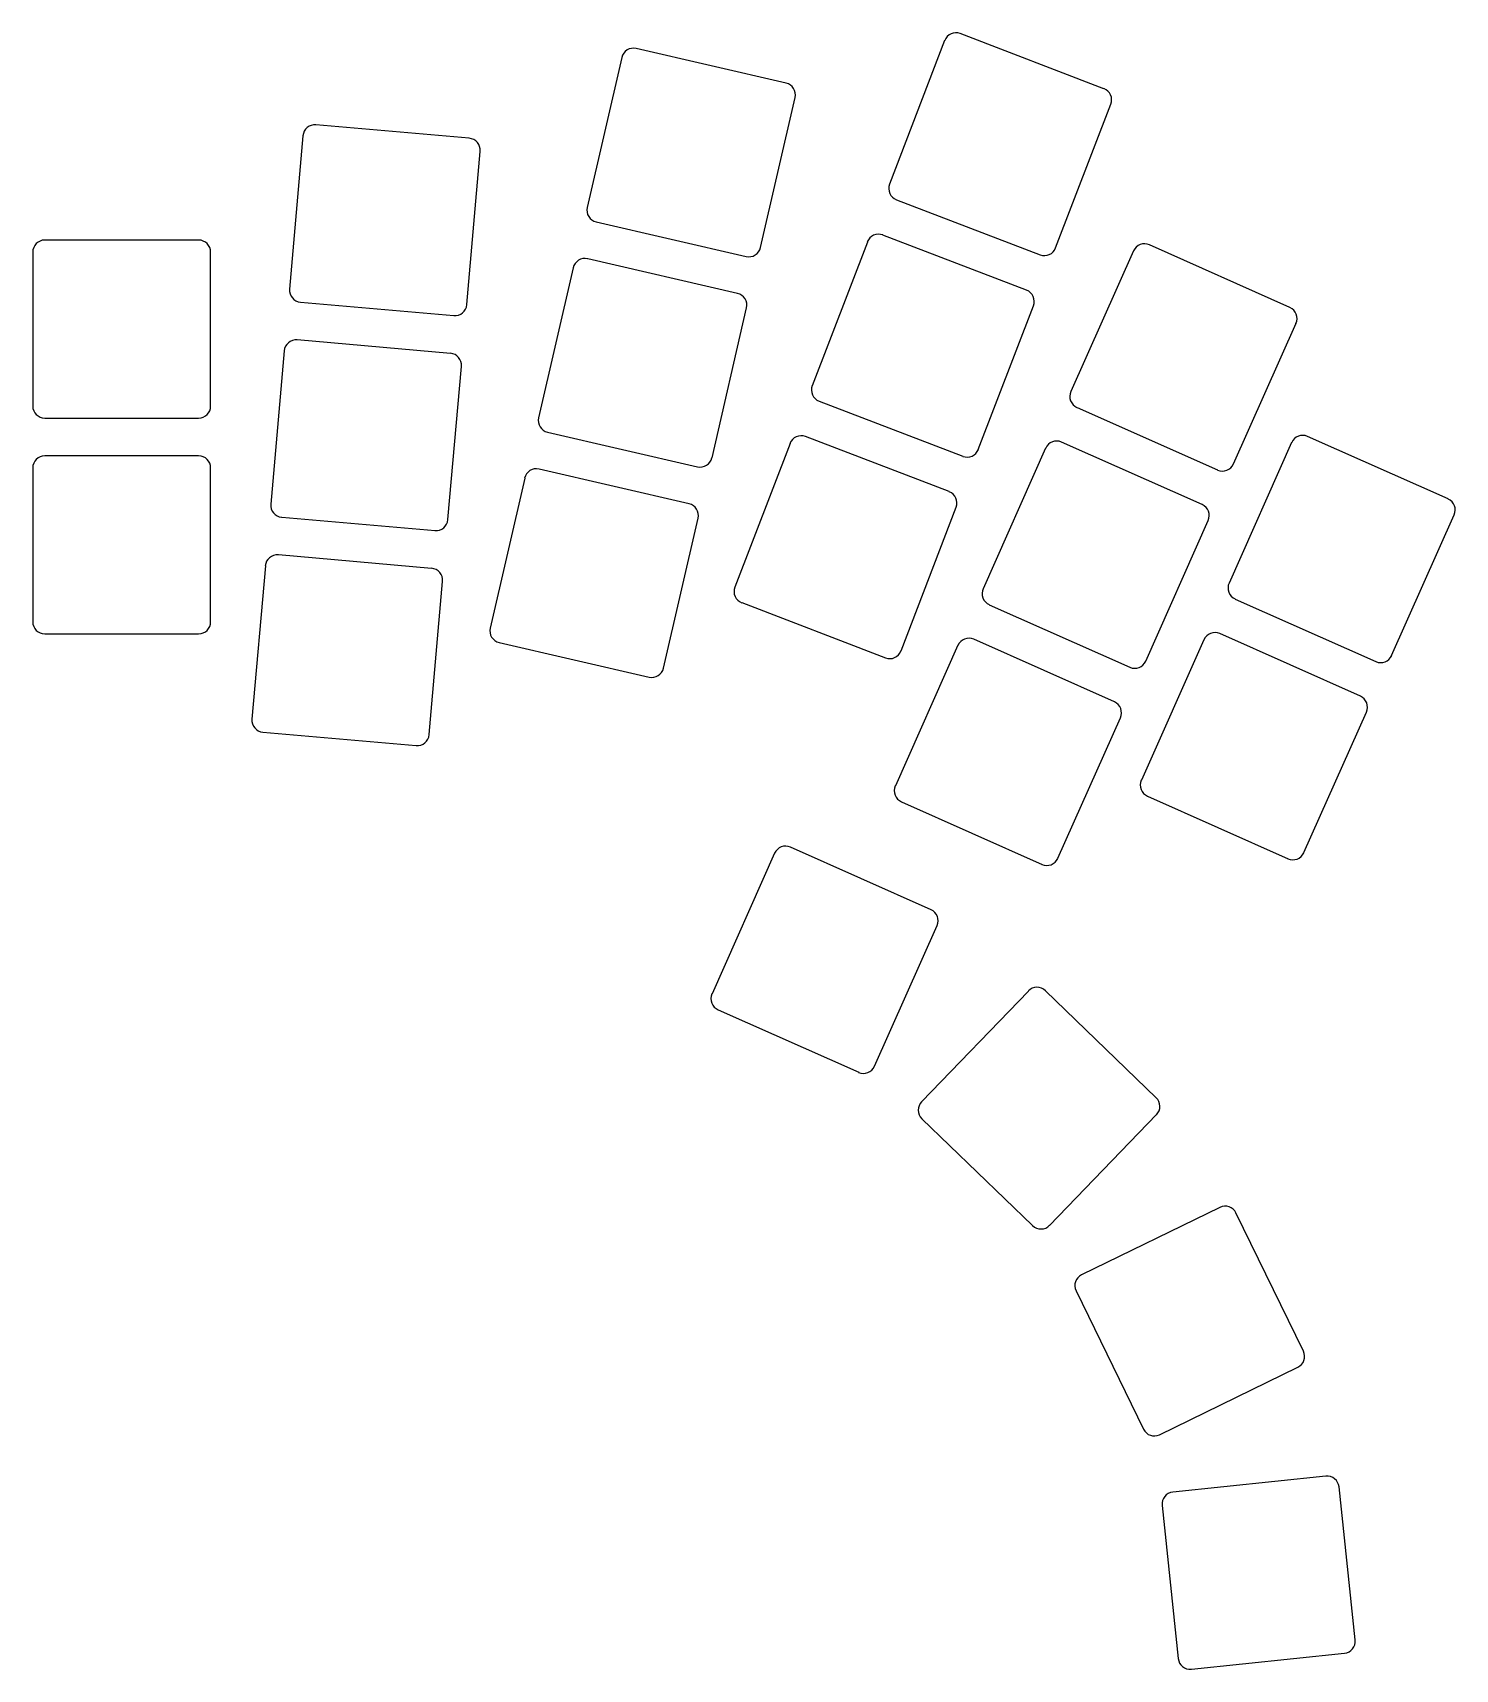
# Model space of a CAD drawing. Header units: millimetres. Extents: x 93 to 211, y -176 to -39.
import ezdxf

# ---------------------------------------------------------------- set-up
doc = ezdxf.new("R2010")
doc.units = ezdxf.units.MM

msp = doc.modelspace()

# ---------------------------------------------------------------- linework, layer by layer
for p, q in [((155.27, -43.64), (142.8, -40.76)), ((168.45, -40.1), (163.87, -52.05)), ((181.7, -44.11), (169.75, -39.52)), ((141.6, -41.51), (138.72, -53.98)), ((153.14, -57.31), (156.02, -44.84)), ((177.68, -57.35), (182.27, -45.4)), ((128.91, -48.23), (116.16, -47.12)), ((115.08, -48.03), (113.96, -60.78)), ((128.7, -62.07), (129.82, -49.32)), ((164.44, -53.34), (176.39, -57.93)), ((139.47, -55.18), (151.94, -58.06)), ((106.4, -56.7), (93.6, -56.7)), ((162.02, -56.86), (157.43, -68.81)), ((175.26, -60.87), (163.31, -56.28)), ((197.17, -62.3), (185.48, -57.1)), ((92.6, -57.7), (92.6, -70.5)), ((107.4, -70.5), (107.4, -57.7)), ((151.23, -61.13), (138.76, -58.25)), ((184.16, -57.6), (178.95, -69.3)), ((137.56, -59), (134.68, -71.47)), ((114.87, -61.86), (127.62, -62.98)), ((149.1, -74.8), (151.98, -62.33)), ((171.25, -74.11), (175.84, -62.16)), ((192.47, -75.32), (197.68, -63.62)), ((127.35, -66.12), (114.6, -65)), ((113.51, -65.91), (112.4, -78.66)), ((127.14, -79.95), (128.26, -67.2)), ((158.01, -70.1), (169.96, -74.68)), ((179.46, -70.62), (191.15, -75.82)), ((93.6, -71.5), (106.4, -71.5)), ((135.43, -72.67), (147.9, -75.55)), ((168.83, -77.62), (156.88, -73.04)), ((210.33, -78.23), (198.63, -73.03)), ((106.4, -74.65), (93.6, -74.65)), ((155.59, -73.61), (151, -85.56)), ((176.85, -74), (171.65, -85.7)), ((189.87, -78.7), (178.18, -73.5)), ((197.31, -73.53), (192.11, -85.23)), ((92.6, -75.65), (92.6, -88.45)), ((107.4, -88.45), (107.4, -75.65)), ((147.19, -78.62), (134.72, -75.74)), ((133.52, -76.49), (130.64, -88.96)), ((164.82, -90.87), (169.4, -78.92)), ((113.31, -79.74), (126.06, -80.86)), ((145.06, -92.29), (147.94, -79.82)), ((185.17, -91.71), (190.38, -80.02)), ((205.63, -91.25), (210.83, -79.55)), ((125.78, -84), (113.03, -82.88)), ((111.95, -83.79), (110.83, -96.54)), ((125.58, -97.83), (126.69, -85.08)), ((151.58, -86.85), (163.53, -91.44)), ((172.16, -87.02), (183.85, -92.22)), ((192.62, -86.55), (204.31, -91.75)), ((93.6, -89.45), (106.4, -89.45)), ((203.03, -94.63), (191.33, -89.42)), ((131.39, -90.16), (143.86, -93.04)), ((169.55, -90.4), (164.35, -102.09)), ((182.57, -95.1), (170.87, -89.89)), ((190.01, -89.93), (184.81, -101.62)), ((177.87, -108.11), (183.07, -96.42)), ((198.33, -107.64), (203.53, -95.95)), ((111.74, -97.63), (124.49, -98.74)), ((164.85, -103.41), (176.55, -108.62)), ((185.31, -102.94), (197.01, -108.15)), ((167.32, -112.39), (155.62, -107.18)), ((154.3, -107.69), (149.1, -119.38)), ((162.62, -125.4), (167.82, -113.71)), ((175.42, -119.15), (166.53, -128.36)), ((186.04, -128.02), (176.83, -119.13)), ((149.6, -120.71), (161.3, -125.91)), ((166.55, -129.77), (175.76, -138.66)), ((177.17, -138.64), (186.07, -129.43)), ((191.35, -137.14), (179.84, -142.75)), ((198.29, -149.1), (192.68, -137.6)), ((179.38, -144.09), (184.99, -155.59)), ((186.33, -156.05), (197.83, -150.44)), ((200.16, -159.49), (187.43, -160.83)), ((202.59, -173.11), (201.26, -160.38)), ((186.54, -161.93), (187.87, -174.66)), ((188.97, -175.55), (201.7, -174.21))]:
    msp.add_line(p, q)
for centre, start, end in [((169.39, -40.46), 69, 159), ((142.57, -41.74), 77, 167), ((155.04, -44.62), 347, 77), ((181.34, -45.04), 339, 69), ((116.07, -48.11), 85, 175), ((128.82, -49.23), 355, 85), ((164.8, -52.41), 159, 249), ((139.69, -54.21), 167, 257), ((93.6, -57.7), 90, 180), ((106.4, -57.7), 0, 90), ((162.95, -57.21), 69, 159), ((185.07, -58.01), 66, 156), ((138.53, -59.23), 77, 167), ((152.16, -57.09), 257, 347), ((176.75, -56.99), 249, 339), ((114.96, -60.87), 175, 265), ((151, -62.11), 347, 77), ((174.9, -61.8), 339, 69), ((127.71, -61.98), 265, 355), ((196.76, -63.22), 336, 66), ((114.51, -66), 85, 175), ((127.26, -67.11), 355, 85), ((158.37, -69.16), 159, 249), ((179.86, -69.7), 156, 246), ((93.6, -70.5), 180, 270), ((106.4, -70.5), 270, 360), ((135.65, -71.7), 167, 257), ((156.52, -73.97), 69, 159), ((177.77, -74.41), 66, 156), ((198.23, -73.94), 66, 156), ((93.6, -75.65), 90, 180), ((106.4, -75.65), 0, 90), ((148.12, -74.58), 257, 347), ((170.32, -73.75), 249, 339), ((134.49, -76.72), 77, 167), ((191.56, -74.91), 246, 336), ((113.39, -78.75), 175, 265), ((146.97, -79.6), 347, 77), ((168.47, -78.56), 339, 69), ((189.46, -79.61), 336, 66), ((209.92, -79.15), 336, 66), ((126.14, -79.86), 265, 355), ((112.94, -83.88), 85, 175), ((125.69, -84.99), 355, 85), ((151.93, -85.92), 159, 249), ((172.56, -86.1), 156, 246), ((193.02, -85.63), 156, 246), ((93.6, -88.45), 180, 270), ((106.4, -88.45), 270, 360), ((131.62, -89.19), 167, 257), ((170.47, -90.81), 66, 156), ((190.93, -90.34), 66, 156), ((163.88, -90.51), 249, 339), ((144.09, -92.07), 257, 347), ((184.26, -91.31), 246, 336), ((204.72, -90.84), 246, 336), ((182.16, -96.01), 336, 66), ((202.62, -95.54), 336, 66), ((111.83, -96.63), 175, 265), ((124.58, -97.74), 265, 355), ((185.72, -102.03), 156, 246), ((165.26, -102.5), 156, 246), ((155.22, -108.1), 66, 156), ((176.95, -107.71), 246, 336), ((197.41, -107.24), 246, 336), ((166.91, -113.3), 336, 66), ((150.01, -119.79), 156, 246), ((176.14, -119.84), 46, 136), ((161.7, -125), 246, 336), ((167.25, -129.05), 136, 226), ((185.35, -128.74), 316, 46), ((191.78, -138.04), 26, 116), ((176.46, -137.94), 226, 316), ((180.28, -143.65), 116, 206), ((197.39, -149.54), 296, 26), ((185.89, -155.15), 206, 296), ((200.26, -160.49), 6, 96), ((187.53, -161.82), 96, 186), ((201.6, -173.22), 276, 6), ((188.87, -174.55), 186, 276)]:
    msp.add_arc(centre, 1, start, end)

doc.saveas('drawing.dxf')
